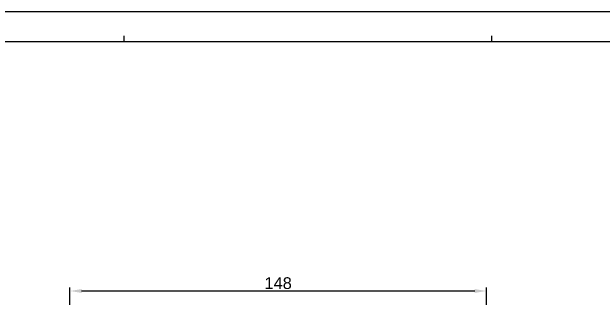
# Model space of a CAD drawing. Header units: millimetres. Extents: x 179 to 1020, y 292 to 886.
# Drawn here: x 480 to 689.9, y 784.1 to 885.7 of the extents above; entities that cross this region are included whole.
import ezdxf

# ---------------------------------------------------------------- set-up
doc = ezdxf.new("R2010")
doc.units = ezdxf.units.MM
doc.layers.add('VF-51-P002DIMENSION', color=7, linetype='Continuous')
doc.styles.get("Standard").update_dxf_attribs({"font": 'arial.ttf'})
doc.dimstyles.new('DIMSTYLE_1', dxfattribs={"dimtxt": 4.166667, "dimasz": 4.166667, "dimexe": 1.2, "dimexo": 0, "dimtad": 1, "dimdsep": 46, "dimtxsty": 'Standard', "dimblk": 'CLOSED', "dimblk1": 'CLOSED', "dimblk2": 'CLOSED', "dimcen": 0.09, "dimclrt": 5, "dimadec": 0, "dimazin": 0, "dimtp": 0.2, "dimtm": 0.2, "dimtfac": 1, "dimtofl": 0, "dimtmove": 0, "dimatfit": 3, "dimldrblk": 'CLOSED', "dimfxl": 1, "dimtolj": 1, "dimarcsym": 0})

# ---------------------------------------------------------------- blocks, each defined once
blk = doc.blocks.new('*D7')
at = {"layer": 'Defpoints', "color": 0, "linetype": 'Continuous', "transparency": 16777216}
for p in [(648.49, 786.63), (648.49, 766.24), (500.64, 713.92)]:
    blk.add_point(p, dxfattribs=at)
at = {"layer": 'VF-51-P002DIMENSION', "color": 0, "linetype": 'Continuous', "lineweight": -2, "transparency": 16777216}
for p, q in [((500.64, 713.92), (500.64, 787.83)), ((648.49, 766.24), (648.49, 787.83)), ((504.8, 786.63), (644.32, 786.63))]:
    blk.add_line(p, q, dxfattribs=at)
at = {"layer": 'VF-51-P002DIMENSION', "color": 0, "linetype": 'Continuous', "transparency": 16777216}
for points in [[(504.8, 787.32), (504.8, 785.93), (500.64, 786.63)], [(644.32, 787.32), (644.32, 785.93), (648.49, 786.63)]]:
    blk.add_solid(points, dxfattribs=at)
at = {"layer": 'VF-51-P002DIMENSION', "color": 5, "linetype": 'Continuous', "transparency": 16777216, "insert": (574.56, 791.51), "char_height": 4.167, "attachment_point": 2}
blk.add_mtext('\\A1;148', dxfattribs=at)
blk = doc.blocks.new('_CLOSED')
at = {"color": 0, "linetype": 'ByBlock'}
for p, q in [((0, 0), (-1, 0.2)), ((-1, 0.2), (-1, -0.2)), ((-1, -0.2), (0, 0)), ((-1, 0), (0, 0))]:
    blk.add_line(p, q, dxfattribs=at)

msp = doc.modelspace()

# ---------------------------------------------------------------- linework, layer by layer
at = {"linetype": 'Continuous'}
for p, q in [((1020.23, 885.673), (179.23, 885.673)), ((519.73, 877.173), (519.73, 875.173)), ((650.23, 877.173), (650.23, 875.173)), ((194.73, 875.173), (1004.73, 875.173))]:
    msp.add_line(p, q, dxfattribs=at)

# ---------------------------------------------------------------- dimensions: what is measured, and where the dimension line sits
at = {"layer": 'VF-51-P002DIMENSION', "linetype": 'Continuous'}
dim = msp.add_linear_dim(base=(648.485, 786.628), p1=(500.635, 713.916), p2=(648.485, 766.241), dimstyle='DIMSTYLE_1', override={"dimdec": 0, "dimsah": 1}, dxfattribs=at)
dim.commit()
dim.dimension.update_dxf_attribs({"geometry": '*D7', "text_midpoint": (574.557, 786.628), "dimtype": 160})

doc.saveas('drawing.dxf')
